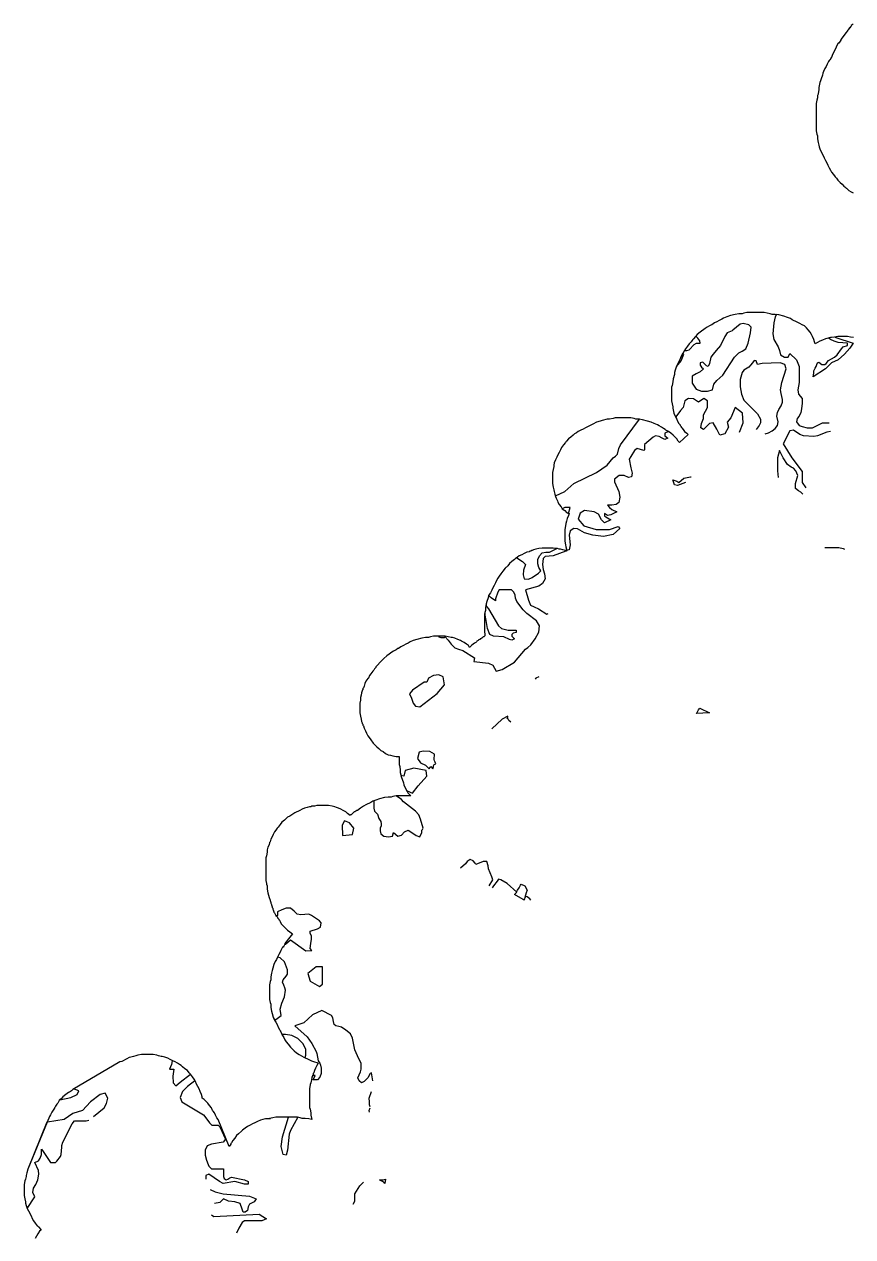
# Model space of a CAD drawing. Header units: metres. Extents: x 0 to 1325, y -1 to 773.
# Drawn here: x 174.79 to 188.3, y 155.89 to 175.66 of the extents above; entities that cross this region are included whole.
import ezdxf

# ---------------------------------------------------------------- set-up
doc = ezdxf.new("R2010")
doc.units = ezdxf.units.M

msp = doc.modelspace()

# ---------------------------------------------------------------- linework, layer by layer
at = {"layer": 'CUT'}
for points in [[(188.3, 175.658), (188.27, 175.638), (188.27, 175.628), (188.26, 175.618), (188.25, 175.598), (188.24, 175.598), (188.22, 175.568), (188.21, 175.558), (188.21, 175.548), (188.18, 175.518), (188.12, 175.438), (188.1, 175.408), (188.1, 175.398), (188.08, 175.368), (188.07, 175.348), (188.06, 175.348), (188.03, 175.298), (188.02, 175.268), (188, 175.228), (187.96, 175.148), (187.95, 175.118), (187.94, 175.108), (187.94, 175.098), (187.92, 175.078), (187.91, 175.068), (187.9, 175.048), (187.89, 175.028), (187.88, 175.008), (187.86, 174.968), (187.84, 174.938), (187.82, 174.888), (187.81, 174.858), (187.8, 174.828), (187.78, 174.768), (187.77, 174.738), (187.76, 174.708), (187.74, 174.628), (187.74, 174.588), (187.73, 174.528), (187.73, 174.518), (187.72, 174.498), (187.72, 174.468), (187.72, 174.458), (187.71, 174.418), (187.7, 174.368), (187.7, 174.328), (187.7, 173.958), (187.7, 173.918), (187.71, 173.868), (187.72, 173.838), (187.72, 173.818), (187.72, 173.788), (187.73, 173.728), (187.74, 173.688), (187.75, 173.658), (187.76, 173.628), (187.77, 173.598), (187.8, 173.538), (187.83, 173.478), (187.85, 173.438), (187.87, 173.398), (187.89, 173.358), (187.91, 173.318), (187.93, 173.278), (187.95, 173.248), (187.98, 173.208), (188.01, 173.168), (188.03, 173.148), (188.05, 173.118), (188.06, 173.108), (188.07, 173.098), (188.09, 173.078), (188.12, 173.048), (188.15, 173.018), (188.18, 172.998), (188.19, 172.988), (188.2, 172.978), (188.23, 172.948), (188.27, 172.928), (188.3, 172.908)], [(188.31, 170.548), (188.26, 170.558), (188.21, 170.568), (188.17, 170.568), (188.09, 170.568), (188.05, 170.568), (188, 170.558), (187.95, 170.548), (187.93, 170.548), (187.85, 170.528), (187.8, 170.508), (187.76, 170.488), (187.72, 170.468), (187.68, 170.448), (187.67, 170.478), (187.66, 170.518), (187.64, 170.568), (187.62, 170.598), (187.6, 170.638), (187.57, 170.678), (187.54, 170.708), (187.51, 170.738), (187.47, 170.758), (187.43, 170.778), (187.39, 170.798), (187.31, 170.838), (187.28, 170.858), (187.23, 170.878), (187.17, 170.898), (187.09, 170.918), (187.03, 170.928), (187, 170.928), (186.98, 170.928), (186.95, 170.938), (186.9, 170.948), (186.85, 170.958), (186.81, 170.958), (186.61, 170.958), (186.57, 170.958), (186.52, 170.948), (186.49, 170.938), (186.47, 170.938), (186.44, 170.938), (186.38, 170.928), (186.3, 170.908), (186.24, 170.888), (186.19, 170.868), (186.16, 170.848), (186.12, 170.828), (186.08, 170.808), (186.04, 170.788), (186, 170.758), (185.99, 170.758), (185.96, 170.738), (185.92, 170.718), (185.89, 170.698), (185.81, 170.638), (185.76, 170.598), (185.73, 170.568), (185.7, 170.528), (185.69, 170.518), (185.67, 170.498), (185.66, 170.478), (185.63, 170.448), (185.6, 170.408), (185.57, 170.368), (185.55, 170.338), (185.53, 170.298), (185.49, 170.218), (185.47, 170.178), (185.45, 170.138), (185.42, 170.078), (185.41, 170.048), (185.4, 170.018), (185.39, 169.978), (185.39, 169.948), (185.37, 169.878), (185.36, 169.828), (185.35, 169.768), (185.34, 169.738), (185.34, 169.698), (185.34, 169.558), (185.34, 169.518), (185.35, 169.468), (185.36, 169.418), (185.36, 169.398), (185.38, 169.318), (185.4, 169.268), (185.42, 169.228), (185.44, 169.188), (185.46, 169.148), (185.48, 169.128), (185.48, 169.118), (185.5, 169.098), (185.5, 169.088), (185.51, 169.078), (185.53, 169.048), (185.55, 169.018), (185.59, 168.988), (185.61, 168.968), (185.47, 168.838), (185.45, 168.858), (185.43, 168.898), (185.4, 168.928), (185.37, 168.958), (185.33, 168.988), (185.29, 169.018), (185.25, 169.038), (185.24, 169.048), (185.21, 169.068), (185.18, 169.088), (185.14, 169.108), (185.11, 169.128), (185.06, 169.148), (185.01, 169.168), (184.95, 169.188), (184.87, 169.208), (184.81, 169.218), (184.78, 169.218), (184.76, 169.218), (184.73, 169.228), (184.68, 169.238), (184.64, 169.238), (184.46, 169.238), (184.42, 169.238), (184.39, 169.228), (184.33, 169.218), (184.29, 169.218), (184.21, 169.198), (184.18, 169.188), (184.12, 169.168), (184.06, 169.138), (183.94, 169.078), (183.9, 169.058), (183.86, 169.038), (183.82, 169.018), (183.79, 168.998), (183.76, 168.978), (183.74, 168.958), (183.7, 168.928), (183.66, 168.898), (183.63, 168.858), (183.62, 168.848), (183.61, 168.838), (183.58, 168.798), (183.55, 168.758), (183.53, 168.718), (183.51, 168.678), (183.49, 168.638), (183.47, 168.598), (183.45, 168.558), (183.43, 168.508), (183.42, 168.468), (183.42, 168.448), (183.41, 168.398), (183.4, 168.348), (183.4, 168.308), (183.4, 168.218), (183.4, 168.168), (183.41, 168.108), (183.42, 168.068), (183.43, 168.038), (183.44, 167.998), (183.45, 167.958), (183.46, 167.928), (183.48, 167.888), (183.49, 167.868), (183.51, 167.828), (183.54, 167.788), (183.56, 167.758), (183.6, 167.728), (183.63, 167.698), (183.67, 167.678), (183.66, 167.648), (183.64, 167.598), (183.63, 167.558), (183.62, 167.518), (183.61, 167.478), (183.6, 167.418), (183.6, 167.368), (183.6, 167.278), (183.6, 167.228), (183.61, 167.168), (183.62, 167.138), (183.63, 167.098), (183.63, 167.078), (183.63, 167.068), (183.61, 167.078), (183.57, 167.088), (183.53, 167.098), (183.51, 167.098), (183.48, 167.108), (183.47, 167.108), (183.44, 167.108), (183.41, 167.118), (183.36, 167.118), (183.27, 167.118), (183.23, 167.118), (183.18, 167.108), (183.13, 167.098), (183.09, 167.088), (183.07, 167.078), (183.06, 167.078), (183.05, 167.068), (183.03, 167.068), (183.02, 167.058), (182.98, 167.048), (182.94, 167.028), (182.9, 167.008), (182.86, 166.988), (182.83, 166.968), (182.8, 166.948), (182.78, 166.928), (182.74, 166.898), (182.7, 166.868), (182.67, 166.828), (182.66, 166.818), (182.65, 166.808), (182.64, 166.798), (182.63, 166.788), (182.59, 166.738), (182.56, 166.698), (182.53, 166.658), (182.51, 166.628), (182.49, 166.588), (182.47, 166.548), (182.45, 166.508), (182.43, 166.468), (182.41, 166.428), (182.39, 166.388), (182.37, 166.358), (182.35, 166.308), (182.33, 166.248), (182.32, 166.208), (182.31, 166.148), (182.31, 166.118), (182.31, 166.098), (182.3, 166.068), (182.29, 166.018), (182.29, 165.978), (182.29, 165.798), (182.29, 165.758), (182.3, 165.708), (182.3, 165.688), (182.28, 165.668), (182.27, 165.668), (182.26, 165.658), (182.25, 165.648), (182.23, 165.638), (182.22, 165.638), (182.22, 165.628), (182.21, 165.628), (182.19, 165.618), (182.19, 165.608), (182.17, 165.598), (182.16, 165.588), (182.15, 165.578), (182.13, 165.568), (182.11, 165.548), (182.08, 165.528), (182.07, 165.518), (182.06, 165.508), (182.05, 165.498), (182.03, 165.528), (182, 165.548), (181.96, 165.578), (181.92, 165.598), (181.9, 165.608), (181.86, 165.628), (181.81, 165.648), (181.77, 165.658), (181.75, 165.658), (181.7, 165.668), (181.65, 165.678), (181.61, 165.678), (181.5, 165.678), (181.46, 165.678), (181.41, 165.668), (181.38, 165.658), (181.36, 165.658), (181.33, 165.658), (181.27, 165.648), (181.19, 165.628), (181.13, 165.608), (181.08, 165.588), (181.05, 165.568), (181.01, 165.548), (180.97, 165.528), (180.93, 165.508), (180.89, 165.478), (180.88, 165.478), (180.85, 165.458), (180.81, 165.438), (180.78, 165.418), (180.74, 165.388), (180.7, 165.358), (180.65, 165.318), (180.59, 165.258), (180.55, 165.208), (180.52, 165.178), (180.52, 165.168), (180.51, 165.158), (180.5, 165.148), (180.49, 165.128), (180.47, 165.108), (180.44, 165.068), (180.42, 165.038), (180.4, 164.998), (180.39, 164.988), (180.36, 164.948), (180.34, 164.908), (180.33, 164.868), (180.32, 164.838), (180.31, 164.828), (180.31, 164.808), (180.3, 164.798), (180.3, 164.788), (180.29, 164.758), (180.28, 164.718), (180.27, 164.678), (180.27, 164.638), (180.26, 164.588), (180.26, 164.548), (180.26, 164.468), (180.26, 164.428), (180.27, 164.378), (180.28, 164.328), (180.29, 164.288), (180.3, 164.268), (180.3, 164.258), (180.31, 164.248), (180.31, 164.228), (180.32, 164.218), (180.33, 164.178), (180.35, 164.138), (180.37, 164.098), (180.39, 164.058), (180.41, 164.028), (180.44, 163.988), (180.48, 163.938), (180.54, 163.878), (180.57, 163.848), (180.6, 163.818), (180.64, 163.798), (180.68, 163.768), (180.72, 163.748), (180.76, 163.738), (180.8, 163.728), (180.85, 163.718), (180.89, 163.718), (180.9, 163.718), (180.9, 163.628), (180.9, 163.588), (180.91, 163.558), (180.92, 163.498), (180.92, 163.458), (180.93, 163.418), (180.94, 163.378), (180.95, 163.348), (180.97, 163.288), (180.98, 163.258), (181, 163.208), (181.02, 163.168), (181.04, 163.128), (181.07, 163.098), (181.09, 163.078), (181.05, 163.078), (180.89, 163.078), (180.85, 163.078), (180.8, 163.068), (180.77, 163.058), (180.75, 163.058), (180.72, 163.058), (180.66, 163.048), (180.58, 163.028), (180.52, 163.008), (180.47, 162.988), (180.44, 162.968), (180.36, 162.928), (180.32, 162.908), (180.27, 162.878), (180.22, 162.838), (180.21, 162.838), (180.18, 162.818), (180.17, 162.818), (180.15, 162.798), (180.14, 162.788), (180.12, 162.768), (180.11, 162.768), (180.1, 162.758), (180.06, 162.788), (180.03, 162.818), (179.99, 162.838), (179.95, 162.858), (179.91, 162.878), (179.88, 162.888), (179.85, 162.898), (179.81, 162.908), (179.75, 162.918), (179.7, 162.918), (179.61, 162.918), (179.56, 162.918), (179.52, 162.908), (179.5, 162.908), (179.48, 162.908), (179.46, 162.898), (179.44, 162.898), (179.4, 162.888), (179.36, 162.878), (179.32, 162.858), (179.28, 162.838), (179.2, 162.798), (179.15, 162.768), (179.12, 162.748), (179.08, 162.728), (179.05, 162.698), (179.04, 162.688), (179.03, 162.678), (178.99, 162.648), (178.96, 162.608), (178.93, 162.568), (178.91, 162.548), (178.89, 162.518), (178.87, 162.488), (178.85, 162.448), (178.83, 162.408), (178.81, 162.368), (178.8, 162.328), (178.79, 162.318), (178.79, 162.298), (178.78, 162.288), (178.78, 162.278), (178.76, 162.238), (178.75, 162.198), (178.75, 162.158), (178.74, 162.098), (178.73, 162.068), (178.73, 162.028), (178.73, 161.738), (178.73, 161.698), (178.74, 161.648), (178.74, 161.638), (178.75, 161.608), (178.75, 161.598), (178.75, 161.558), (178.76, 161.498), (178.77, 161.458), (178.78, 161.418), (178.8, 161.378), (178.8, 161.368), (178.81, 161.338), (178.81, 161.328), (178.82, 161.308), (178.82, 161.298), (178.83, 161.268), (178.83, 161.258), (178.84, 161.248), (178.84, 161.228), (178.85, 161.218), (178.86, 161.188), (178.86, 161.178), (178.87, 161.168), (178.89, 161.128), (178.91, 161.108), (178.92, 161.098), (178.92, 161.088), (178.94, 161.068), (178.94, 161.058), (178.95, 161.048), (178.96, 161.028), (178.98, 160.988), (179.01, 160.958), (179.04, 160.928), (179.05, 160.918), (179.08, 160.888), (179.12, 160.858), (179.16, 160.828), (179.14, 160.798), (179.1, 160.748), (179.09, 160.738), (179.06, 160.698), (179.04, 160.668), (179.04, 160.658), (179.02, 160.628), (179.01, 160.608), (179, 160.608), (178.97, 160.558), (178.96, 160.528), (178.94, 160.488), (178.92, 160.448), (178.9, 160.408), (178.88, 160.378), (178.86, 160.328), (178.84, 160.268), (178.83, 160.228), (178.82, 160.188), (178.81, 160.128), (178.81, 160.098), (178.81, 160.078), (178.8, 160.048), (178.79, 159.998), (178.79, 159.958), (178.79, 159.798), (178.79, 159.758), (178.8, 159.708), (178.81, 159.678), (178.81, 159.658), (178.81, 159.628), (178.82, 159.568), (178.83, 159.528), (178.85, 159.468), (178.87, 159.418), (178.89, 159.388), (178.91, 159.348), (178.93, 159.308), (178.95, 159.268), (178.96, 159.248), (178.97, 159.228), (179, 159.168), (179.02, 159.138), (179.04, 159.098), (179.06, 159.068), (179.09, 159.028), (179.13, 158.978), (179.16, 158.948), (179.19, 158.918), (179.23, 158.888), (179.27, 158.858), (179.31, 158.838), (179.35, 158.818), (179.43, 158.778), (179.47, 158.758), (179.52, 158.738), (179.56, 158.728), (179.58, 158.718), (179.56, 158.678), (179.54, 158.638), (179.52, 158.598), (179.51, 158.558), (179.5, 158.548), (179.5, 158.528), (179.49, 158.518), (179.49, 158.508), (179.48, 158.488), (179.47, 158.448), (179.46, 158.398), (179.45, 158.368), (179.44, 158.298), (179.44, 158.238), (179.44, 158.038), (179.44, 157.998), (179.45, 157.968), (179.46, 157.908), (179.46, 157.868), (179.48, 157.798), (179.43, 157.808), (179.37, 157.818), (179.34, 157.818), (179.32, 157.818), (179.29, 157.828), (179.24, 157.838), (179.2, 157.838), (178.93, 157.838), (178.89, 157.838), (178.84, 157.828), (178.79, 157.818), (178.74, 157.808), (178.72, 157.808), (178.68, 157.798), (178.64, 157.788), (178.59, 157.768), (178.55, 157.748), (178.51, 157.728), (178.47, 157.708), (178.43, 157.688), (178.39, 157.658), (178.35, 157.628), (178.34, 157.618), (178.33, 157.608), (178.28, 157.568), (178.25, 157.538), (178.22, 157.498), (178.19, 157.458), (178.17, 157.418), (178.16, 157.408), (178.16, 157.398), (178.13, 157.358), (177.95, 157.798), (177.93, 157.828), (177.91, 157.868), (177.91, 157.868), (177.89, 157.908), (177.87, 157.938), (177.86, 157.948), (177.84, 157.988), (177.81, 158.028), (177.78, 158.068), (177.75, 158.098), (177.72, 158.128), (177.69, 158.148), (177.69, 158.168), (177.68, 158.208), (177.66, 158.258), (177.64, 158.298), (177.62, 158.338), (177.6, 158.378), (177.58, 158.418), (177.56, 158.458), (177.53, 158.498), (177.5, 158.538), (177.49, 158.548), (177.48, 158.558), (177.45, 158.598), (177.41, 158.628), (177.37, 158.658), (177.35, 158.678), (177.32, 158.698), (177.29, 158.718), (177.25, 158.738), (177.21, 158.758), (177.17, 158.778), (177.13, 158.798), (177.08, 158.818), (177.04, 158.828), (177.02, 158.828), (176.98, 158.838), (176.95, 158.848), (176.89, 158.858), (176.84, 158.858), (176.75, 158.858), (176.7, 158.858), (176.64, 158.848), (176.61, 158.838), (176.57, 158.828), (176.53, 158.818), (176.5, 158.808), (176.46, 158.788), (176.38, 158.748), (176.35, 158.738), (175.58, 158.288), (175.56, 158.268), (175.53, 158.248), (175.51, 158.238), (175.47, 158.208), (175.42, 158.168), (175.39, 158.138), (175.36, 158.108), (175.34, 158.068), (175.32, 158.048), (175.3, 158.018), (175.29, 157.998), (175.27, 157.968), (175.24, 157.918), (175.22, 157.878), (175.2, 157.848), (174.85, 156.988), (174.83, 156.928), (174.82, 156.888), (174.82, 156.868), (174.81, 156.828), (174.8, 156.798), (174.79, 156.738), (174.79, 156.688), (174.79, 156.598), (174.79, 156.558), (174.8, 156.508), (174.81, 156.458), (174.81, 156.438), (174.82, 156.398), (174.84, 156.348), (174.86, 156.308), (174.9, 156.228), (174.92, 156.188), (174.94, 156.148), (174.97, 156.108), (175, 156.068), (175.01, 156.058), (175.02, 156.048), (175.06, 156.008), (175.06, 155.998), (175.04, 155.978), (175.01, 155.938), (174.99, 155.898), (174.97, 155.858)]]:
    msp.add_lwpolyline(points, dxfattribs=at)
for points in [[(185.96, 164.428), (185.74, 164.418), (185.76, 164.438), (185.78, 164.478), (185.8, 164.508), (185.96, 164.428)], [(182.95, 161.418), (182.94, 161.378), (182.92, 161.388), (182.78, 161.468), (182.81, 161.498), (182.83, 161.538), (182.86, 161.578), (182.88, 161.618), (182.89, 161.638), (182.95, 161.608), (182.99, 161.538), (182.97, 161.498), (182.96, 161.458), (182.95, 161.418)], [(180.58, 156.818), (180.6, 156.818), (180.64, 156.818), (180.68, 156.828), (180.67, 156.758), (180.65, 156.778), (180.61, 156.798), (180.58, 156.818)]]:
    msp.add_lwpolyline(points, close=True, dxfattribs=at)
at = {"layer": 'SCORE'}
for points in [[(187.66, 169.968), (187.66, 170.008), (187.68, 170.048), (187.7, 170.078), (187.71, 170.108), (187.72, 170.138), (187.74, 170.148), (187.79, 170.108), (187.81, 170.108), (187.84, 170.108), (187.86, 170.128), (187.9, 170.178), (188, 170.228), (188.04, 170.268), (188.11, 170.368), (188.14, 170.398), (188.21, 170.418), (188.21, 170.458), (188.06, 170.468), (187.99, 170.488), (187.93, 170.518), (187.9, 170.538), (187.85, 170.528), (187.8, 170.508), (187.76, 170.488), (187.72, 170.468), (187.68, 170.448), (187.67, 170.478), (187.66, 170.518), (187.64, 170.568), (187.62, 170.598), (187.6, 170.638), (187.57, 170.678), (187.54, 170.708), (187.51, 170.738), (187.47, 170.758), (187.43, 170.778), (187.39, 170.798), (187.31, 170.838), (187.28, 170.858), (187.23, 170.878), (187.17, 170.898), (187.09, 170.918), (187.05, 170.928), (187.03, 170.888), (187.01, 170.788), (186.99, 170.608), (187.01, 170.518), (187.08, 170.398), (187.1, 170.338), (187.12, 170.268), (187.18, 170.228), (187.24, 170.228), (187.27, 170.288), (187.38, 170.188), (187.42, 170.078), (187.42, 169.958), (187.42, 169.818), (187.4, 169.698), (187.41, 169.628), (187.47, 169.558), (187.47, 169.478), (187.46, 169.388), (187.45, 169.328), (187.42, 169.268), (187.39, 169.228), (187.38, 169.178), (187.42, 169.118), (187.47, 169.098), (187.55, 169.078), (187.64, 169.078), (187.8, 169.158), (187.91, 169.158)], [(186.07, 170.338), (186.02, 170.278), (185.98, 170.228), (185.96, 170.128), (185.94, 170.078), (185.91, 170.088), (185.85, 170.148), (185.81, 170.138), (185.81, 170.098), (185.83, 170.068), (185.86, 170.038), (185.81, 169.988), (185.74, 169.958), (185.68, 169.918), (185.68, 169.808), (185.74, 169.708), (185.83, 169.678), (185.93, 169.678), (186.01, 169.698), (186.03, 169.788), (186.08, 169.848), (186.18, 169.938), (186.37, 170.228), (186.44, 170.298), (186.49, 170.328), (186.55, 170.368), (186.59, 170.458), (186.63, 170.628), (186.64, 170.718), (186.6, 170.758), (186.51, 170.778), (186.46, 170.768), (186.34, 170.668), (186.33, 170.658), (186.25, 170.628), (186.21, 170.568), (186.14, 170.418), (186.07, 170.338)], [(185.66, 170.478), (185.63, 170.448), (185.6, 170.408), (185.57, 170.368), (185.55, 170.338), (185.59, 170.338), (185.63, 170.348), (185.71, 170.438), (185.75, 170.458), (185.81, 170.458), (185.8, 170.498), (185.77, 170.538), (185.74, 170.568), (185.73, 170.568), (185.7, 170.528), (185.69, 170.518), (185.67, 170.498), (185.66, 170.478)], [(188.31, 170.548), (188.26, 170.558), (188.21, 170.568), (188.17, 170.568), (188.09, 170.568), (188.05, 170.568), (188.01, 170.558), (188.02, 170.548), (188.3, 170.458), (188.25, 170.378), (188.16, 170.278), (188.06, 170.188), (187.95, 170.138), (187.85, 170.038), (187.65, 169.908), (187.66, 169.968)], [(185.52, 170.288), (185.49, 170.218), (185.47, 170.178), (185.45, 170.138), (185.42, 170.078), (185.5, 170.168), (185.54, 170.278), (185.52, 170.288)], [(186.87, 168.978), (186.92, 168.998), (186.98, 169.028), (187.03, 169.068), (187.07, 169.118), (187.08, 169.178), (187.06, 169.268), (187.07, 169.328), (187.09, 169.378), (187.13, 169.438), (187.15, 169.498), (187.15, 169.538), (187.13, 169.638), (187.12, 169.698), (187.14, 169.818), (187.21, 170.038), (187.19, 170.108), (187.11, 170.138), (186.82, 170.128), (186.74, 170.108), (186.72, 170.168), (186.69, 170.178), (186.66, 170.138), (186.63, 170.098), (186.6, 170.068), (186.52, 170.018), (186.49, 169.978), (186.46, 169.868), (186.46, 169.748), (186.48, 169.628), (186.52, 169.528), (186.74, 169.308), (186.79, 169.218), (186.79, 169.158), (186.77, 169.118)], [(186.45, 169.008), (186.51, 169.158), (186.5, 169.318), (186.38, 169.408), (186.31, 169.238), (186.25, 169.168), (186.27, 169.088), (186.21, 168.978), (186.13, 168.958), (186.08, 169.058), (186.02, 169.158), (185.96, 169.148), (185.86, 169.048), (185.82, 169.078), (185.83, 169.148), (185.86, 169.228), (185.86, 169.288), (185.93, 169.408), (185.93, 169.518), (185.87, 169.558), (185.78, 169.498), (185.7, 169.548), (185.62, 169.558), (185.56, 169.518), (185.53, 169.408), (185.49, 169.358), (185.41, 169.258), (185.42, 169.228), (185.44, 169.188), (185.46, 169.148), (185.48, 169.128), (185.48, 169.118), (185.5, 169.098), (185.5, 169.088), (185.51, 169.078), (185.53, 169.048), (185.55, 169.018), (185.59, 168.988), (185.61, 168.968), (185.47, 168.838), (185.45, 168.858), (185.43, 168.898), (185.4, 168.928), (185.37, 168.958), (185.33, 168.988), (185.29, 169.018), (185.23, 168.988), (185.23, 168.948), (185.28, 168.908), (185.23, 168.888), (185.19, 168.908), (185.14, 168.938), (185.08, 168.948), (185.04, 168.928), (184.9, 168.808), (184.9, 168.788), (184.9, 168.748), (184.9, 168.718), (184.89, 168.708), (184.78, 168.738), (184.74, 168.708), (184.68, 168.608), (184.65, 168.568), (184.68, 168.428), (184.7, 168.338), (184.69, 168.278), (184.64, 168.268), (184.57, 168.298), (184.49, 168.298), (184.41, 168.238), (184.41, 168.198), (184.48, 168.038), (184.5, 167.948), (184.48, 167.858), (184.44, 167.828), (184.37, 167.818), (184.3, 167.818), (184.33, 167.778), (184.37, 167.748), (184.45, 167.708), (184.35, 167.658), (184.3, 167.648), (184.25, 167.678), (184.25, 167.638), (184.27, 167.628), (184.35, 167.578), (184.25, 167.528), (184.2, 167.578), (184.15, 167.668), (184.08, 167.708), (183.92, 167.728), (183.85, 167.688), (183.82, 167.588), (183.91, 167.478), (184.11, 167.418), (184.33, 167.418), (184.47, 167.468), (184.5, 167.438), (184.39, 167.338), (184.23, 167.308), (184.06, 167.328), (183.92, 167.368), (183.81, 167.428), (183.75, 167.438), (183.69, 167.398), (183.67, 167.328), (183.69, 167.168), (183.67, 167.088), (183.63, 167.078), (183.63, 167.068), (183.62, 167.068), (183.41, 166.988), (183.28, 166.978), (183.25, 166.948), (183.24, 166.848), (183.25, 166.768), (183.27, 166.698), (183.28, 166.618), (183.24, 166.538), (183.18, 166.498), (182.96, 166.438), (183.01, 166.268), (183.04, 166.188), (183.1, 166.158), (183.17, 166.128), (183.31, 166.038), (183.33, 166.048)], [(184.48, 168.738), (184.51, 168.798), (184.82, 169.218), (184.81, 169.218), (184.78, 169.218), (184.76, 169.218), (184.73, 169.228), (184.68, 169.238), (184.64, 169.238), (184.46, 169.238), (184.42, 169.238), (184.39, 169.228), (184.33, 169.218), (184.29, 169.218), (184.21, 169.198), (184.18, 169.188), (184.12, 169.168), (184.06, 169.138), (183.94, 169.078), (183.9, 169.058), (183.86, 169.038), (183.82, 169.018), (183.79, 168.998), (183.76, 168.978), (183.74, 168.958), (183.7, 168.928), (183.66, 168.898), (183.63, 168.858), (183.62, 168.848), (183.61, 168.838), (183.58, 168.798), (183.55, 168.758), (183.53, 168.718), (183.51, 168.678), (183.49, 168.638), (183.47, 168.598), (183.45, 168.558), (183.43, 168.508), (183.42, 168.468), (183.42, 168.448), (183.41, 168.398), (183.4, 168.348), (183.4, 168.308), (183.4, 168.218), (183.4, 168.168), (183.41, 168.108), (183.42, 168.068), (183.43, 168.038), (183.44, 167.998), (183.45, 167.968), (183.6, 168.038), (183.75, 168.168), (184.12, 168.348), (184.29, 168.468), (184.39, 168.588), (184.43, 168.618), (184.46, 168.648), (184.48, 168.738)], [(186.77, 169.118), (186.72, 169.048)], [(187.66, 168.938), (187.49, 168.948), (187.43, 168.968), (187.33, 169.038), (187.27, 169.028), (187.16, 168.818), (187.3, 168.588), (187.47, 168.368), (187.47, 168.188), (187.53, 168.098)], [(187.93, 169.018), (187.87, 169.008), (187.72, 168.948), (187.66, 168.938)], [(187.48, 167.998), (187.45, 168.028), (187.41, 168.048), (187.36, 168.088), (187.36, 168.168), (187.4, 168.298), (187.37, 168.378), (187.33, 168.418), (187.29, 168.438), (187.23, 168.478), (187.16, 168.588), (187.1, 168.708), (187.07, 168.588), (187.07, 168.378), (187.08, 168.268)], [(185.57, 168.188), (185.44, 168.138), (185.39, 168.148), (185.36, 168.228), (185.43, 168.208), (185.46, 168.188), (185.54, 168.258), (185.65, 168.278), (185.66, 168.278)], [(183.56, 167.758), (183.6, 167.728), (183.63, 167.698), (183.66, 167.678), (183.69, 167.778), (183.6, 167.778), (183.56, 167.758)], [(183.18, 166.798), (183.16, 166.858), (183.16, 166.928), (183.19, 166.988), (183.23, 167.038), (183.29, 167.048), (183.35, 167.048), (183.47, 167.108), (183.44, 167.108), (183.41, 167.118), (183.36, 167.118), (183.27, 167.118), (183.23, 167.118), (183.18, 167.108), (183.13, 167.098), (183.09, 167.088), (183.07, 167.078), (183.06, 167.078), (183.05, 167.068), (183.03, 167.068), (183.02, 167.058), (182.98, 167.048), (182.94, 167.028), (182.9, 167.008), (182.86, 166.988), (182.83, 166.968), (182.82, 166.958), (182.91, 166.898), (182.96, 166.848), (182.93, 166.758), (182.92, 166.678), (182.94, 166.618), (183.01, 166.608), (183.07, 166.638), (183.17, 166.708), (183.21, 166.748), (183.18, 166.798)], [(187.84, 167.128), (188.07, 167.128), (188.14, 167.108), (188.16, 167.098)], [(182.27, 165.668), (182.26, 165.658), (182.25, 165.648), (182.23, 165.638), (182.22, 165.638), (182.22, 165.628), (182.21, 165.628), (182.19, 165.618), (182.19, 165.608), (182.17, 165.598), (182.16, 165.588), (182.15, 165.578), (182.13, 165.568), (182.11, 165.548), (182.08, 165.528), (182.07, 165.518), (182.06, 165.508), (182.05, 165.498), (182.03, 165.528), (182, 165.548), (181.96, 165.578), (181.92, 165.598), (181.9, 165.608), (181.86, 165.628), (181.81, 165.648), (181.77, 165.658), (181.75, 165.658), (181.7, 165.668), (181.65, 165.678), (181.61, 165.678), (181.54, 165.678), (181.55, 165.668), (181.58, 165.658), (181.61, 165.658), (181.64, 165.658), (181.65, 165.668), (181.7, 165.618), (181.75, 165.548), (181.81, 165.488), (181.87, 165.468), (181.94, 165.448), (182.13, 165.328), (182.12, 165.268), (182.36, 165.238), (182.43, 165.208), (182.48, 165.108), (182.58, 165.138), (182.78, 165.258), (182.96, 165.468), (183, 165.498), (183.05, 165.538), (183.12, 165.638), (183.18, 165.748), (183.19, 165.848), (183.14, 165.928), (182.98, 166.048), (182.92, 166.108), (182.82, 166.248), (182.8, 166.298), (182.79, 166.348), (182.77, 166.398), (182.73, 166.438), (182.7, 166.438), (182.57, 166.438), (182.53, 166.438), (182.51, 166.398), (182.47, 166.288), (182.47, 166.258), (182.4, 166.308), (182.36, 166.348), (182.35, 166.308), (182.33, 166.248), (182.32, 166.208), (182.32, 166.178), (182.33, 166.158), (182.36, 166.128), (182.52, 165.848), (182.57, 165.808), (182.68, 165.778), (182.81, 165.778), (182.81, 165.738), (182.76, 165.728), (182.74, 165.708), (182.74, 165.678), (182.78, 165.638), (182.74, 165.618), (182.7, 165.628), (182.61, 165.668), (182.44, 165.678), (182.38, 165.708), (182.34, 165.808), (182.32, 165.938), (182.3, 166.048), (182.29, 166.018), (182.29, 165.978), (182.29, 165.798), (182.29, 165.758), (182.3, 165.708), (182.3, 165.688), (182.28, 165.668), (182.27, 165.668)], [(181.24, 164.528), (181.52, 164.748), (181.64, 164.888), (181.62, 165.018), (181.55, 165.048), (181.46, 165.038), (181.38, 164.998), (181.35, 164.928), (181.31, 164.928), (181.12, 164.798), (181.07, 164.738), (181.1, 164.668), (181.13, 164.588), (181.17, 164.538), (181.24, 164.528)], [(183.18, 165.018), (183.13, 164.998), (183.12, 164.978)], [(182.67, 164.378), (182.58, 164.328), (182.41, 164.168)], [(182.72, 164.278), (182.69, 164.308), (182.68, 164.328), (182.66, 164.338), (182.67, 164.358), (182.67, 164.368)], [(181.5, 163.598), (181.49, 163.628), (181.48, 163.648), (181.47, 163.668), (181.48, 163.758), (181.4, 163.798), (181.29, 163.808), (181.23, 163.788), (181.2, 163.688), (181.25, 163.618), (181.33, 163.578), (181.39, 163.518), (181.42, 163.558), (181.45, 163.518), (181.46, 163.548), (181.46, 163.568), (181.47, 163.588), (181.5, 163.598)], [(180.97, 163.288), (180.98, 163.258), (181, 163.208), (181.02, 163.168), (181.02, 163.158), (181.03, 163.158), (181.12, 163.118), (181.21, 163.238), (181.35, 163.398), (181.34, 163.488), (181.14, 163.528), (181, 163.488), (180.98, 163.398), (180.93, 163.408), (180.94, 163.378), (180.95, 163.348), (180.97, 163.288)], [(180.66, 163.048), (180.58, 163.028), (180.52, 163.008), (180.49, 162.998), (180.49, 162.878), (180.5, 162.828), (180.55, 162.778), (180.57, 162.708), (180.6, 162.658), (180.61, 162.618), (180.61, 162.588), (180.59, 162.548), (180.59, 162.508), (180.6, 162.458), (180.65, 162.418), (180.73, 162.408), (180.79, 162.418), (180.81, 162.478), (180.88, 162.418), (180.94, 162.438), (180.99, 162.488), (181.05, 162.518), (181.11, 162.478), (181.18, 162.428), (181.24, 162.408), (181.27, 162.478), (181.27, 162.518), (181.28, 162.528), (181.29, 162.548), (181.25, 162.698), (181.22, 162.768), (181.17, 162.828), (180.97, 162.978), (180.94, 163.018), (180.85, 163.078), (180.8, 163.068), (180.77, 163.058), (180.75, 163.058), (180.72, 163.058), (180.66, 163.048)], [(180.01, 162.668), (179.97, 162.598), (179.98, 162.428), (180.14, 162.448), (180.16, 162.548), (180.09, 162.638), (180.01, 162.668)], [(182.43, 161.708), (182.41, 161.758), (182.36, 161.888), (182.35, 161.938), (182.33, 162.008), (182.27, 162.008), (182.15, 161.958), (182.14, 161.978), (182.11, 162.018), (182.06, 162.038), (182.01, 162.008), (181.98, 161.968), (181.9, 161.898)], [(182.37, 161.608), (182.43, 161.708)], [(183.05, 161.378), (183.03, 161.398), (182.99, 161.428), (182.96, 161.438), (182.95, 161.418), (182.94, 161.378), (182.92, 161.388), (182.78, 161.468), (182.81, 161.498), (182.82, 161.508), (182.66, 161.648), (182.56, 161.708), (182.52, 161.718), (182.5, 161.688), (182.44, 161.608), (182.42, 161.578)], [(179.06, 161.248), (178.99, 161.218), (178.92, 161.188), (178.92, 161.128), (178.9, 161.118), (178.91, 161.108), (178.92, 161.098), (178.92, 161.088), (178.94, 161.068), (178.94, 161.058), (178.95, 161.048), (178.96, 161.028), (178.98, 160.988), (179.01, 160.958), (179.04, 160.928), (179.05, 160.918), (179.08, 160.888), (179.12, 160.858), (179.16, 160.828), (179.14, 160.798), (179.1, 160.748), (179.09, 160.738), (179.06, 160.698), (179.04, 160.668), (179.04, 160.658), (179.05, 160.658), (179.13, 160.728), (179.38, 160.548), (179.48, 160.558), (179.45, 160.588), (179.46, 160.668), (179.47, 160.738), (179.47, 160.788), (179.45, 160.838), (179.45, 160.868), (179.57, 160.908), (179.62, 160.938), (179.63, 161.008), (179.6, 161.038), (179.47, 161.128), (179.43, 161.148), (179.3, 161.138), (179.24, 161.148), (179.19, 161.198), (179.13, 161.248), (179.06, 161.248)], [(179, 160.038), (179.01, 160.078), (179.06, 160.138), (179.08, 160.168), (179.08, 160.238), (179.03, 160.368), (178.96, 160.438), (178.92, 160.448), (178.9, 160.408), (178.88, 160.378), (178.86, 160.328), (178.84, 160.268), (178.83, 160.228), (178.82, 160.188), (178.81, 160.128), (178.81, 160.098), (178.81, 160.078), (178.8, 160.048), (178.79, 159.998), (178.79, 159.958), (178.79, 159.798), (178.79, 159.758), (178.8, 159.708), (178.81, 159.678), (178.81, 159.658), (178.81, 159.628), (178.82, 159.568), (178.83, 159.528), (178.85, 159.468), (178.87, 159.428), (178.89, 159.428), (178.98, 159.498), (178.96, 159.598), (178.99, 159.698), (179.03, 159.798), (179.05, 159.908), (179.04, 159.948), (179.02, 159.988), (179, 160.038)], [(179.41, 160.178), (179.45, 160.058), (179.6, 159.968), (179.65, 160.008), (179.65, 160.148), (179.65, 160.288), (179.55, 160.288), (179.41, 160.178)], [(180.47, 158.428), (180.46, 158.498), (180.45, 158.558), (180.43, 158.548), (180.39, 158.478), (180.33, 158.418), (180.29, 158.398), (180.25, 158.428), (180.23, 158.478), (180.25, 158.528), (180.27, 158.578), (180.28, 158.618), (180.28, 158.718), (180.25, 158.778), (180.22, 158.838), (180.18, 158.938), (180.14, 159.128), (180.11, 159.198), (180.03, 159.258), (179.96, 159.308), (179.92, 159.318), (179.87, 159.328), (179.84, 159.348), (179.83, 159.398), (179.82, 159.458), (179.8, 159.498), (179.64, 159.578), (179.49, 159.508), (179.35, 159.378), (179.2, 159.328), (179.4, 159.148), (179.48, 159.038), (179.55, 158.908), (179.56, 158.878), (179.58, 158.758), (179.59, 158.738), (179.61, 158.718), (179.62, 158.688), (179.63, 158.638), (179.63, 158.548), (179.61, 158.488), (179.57, 158.448), (179.5, 158.448), (179.53, 158.518), (179.49, 158.518), (179.49, 158.508), (179.48, 158.488), (179.47, 158.448), (179.46, 158.398), (179.45, 158.368), (179.44, 158.298), (179.44, 158.238), (179.44, 158.038), (179.44, 157.998), (179.45, 157.968), (179.46, 157.908), (179.46, 157.868), (179.48, 157.798), (179.43, 157.808), (179.37, 157.818), (179.34, 157.818), (179.32, 157.818), (179.29, 157.828), (179.25, 157.838), (179.13, 157.618), (179.11, 157.558), (179.08, 157.298), (179.06, 157.218), (179.01, 157.228), (178.98, 157.358), (179, 157.518), (179.1, 157.838), (178.93, 157.838), (178.89, 157.838), (178.84, 157.828), (178.79, 157.818), (178.8, 157.808), (178.74, 157.808), (178.72, 157.808), (178.68, 157.798), (178.64, 157.788), (178.59, 157.768), (178.55, 157.748), (178.51, 157.728), (178.47, 157.708), (178.43, 157.688), (178.39, 157.658), (178.35, 157.628), (178.34, 157.618), (178.33, 157.608), (178.28, 157.568), (178.25, 157.538), (178.22, 157.498), (178.19, 157.458), (178.17, 157.418), (178.16, 157.408), (178.16, 157.398), (178.13, 157.358), (177.95, 157.798), (177.93, 157.828), (177.91, 157.868), (177.89, 157.908), (177.87, 157.938), (177.86, 157.948), (177.84, 157.988), (177.81, 158.028), (177.78, 158.068), (177.75, 158.098), (177.72, 158.128), (177.69, 158.148), (177.69, 158.168), (177.68, 158.208), (177.66, 158.258), (177.64, 158.298), (177.62, 158.338), (177.6, 158.378), (177.58, 158.418), (177.57, 158.428), (177.45, 158.338), (177.37, 158.258), (177.33, 158.158), (177.36, 158.088), (177.71, 157.878), (177.75, 157.828), (177.81, 157.748), (177.85, 157.708), (177.89, 157.708), (177.95, 157.708), (177.98, 157.678), (178.07, 157.478), (178.03, 157.428), (177.84, 157.398), (177.77, 157.368), (177.74, 157.298), (177.74, 157.218), (177.76, 157.138), (177.79, 157.068), (177.8, 157.038), (177.82, 157.018), (177.84, 156.998), (177.88, 156.998), (178.01, 156.998), (178.04, 156.998), (178.04, 156.968), (178.04, 156.868), (178.05, 156.838), (178.08, 156.818), (178.11, 156.828), (178.14, 156.848), (178.17, 156.858), (178.38, 156.818), (178.44, 156.788), (178.44, 156.748), (178.38, 156.748), (178.22, 156.788), (178.03, 156.758), (177.97, 156.788), (177.8, 156.908), (177.75, 156.888), (177.75, 156.828)], [(179.02, 159.138), (179.04, 159.098), (179.06, 159.068), (179.09, 159.028), (179.13, 158.978), (179.16, 158.948), (179.19, 158.918), (179.23, 158.888), (179.27, 158.858), (179.31, 158.838), (179.35, 158.818), (179.37, 158.808), (179.38, 158.848), (179.38, 158.948), (179.33, 159.038), (179.25, 159.118), (179.15, 159.168), (179.05, 159.188), (178.99, 159.188), (179, 159.168), (179.02, 159.138)], [(177.5, 158.538), (177.49, 158.548), (177.48, 158.558), (177.45, 158.598), (177.41, 158.628), (177.37, 158.658), (177.35, 158.678), (177.32, 158.698), (177.29, 158.718), (177.25, 158.738), (177.21, 158.758), (177.2, 158.758), (177.19, 158.698), (177.16, 158.618), (177.22, 158.618), (177.23, 158.618), (177.21, 158.508), (177.22, 158.398), (177.26, 158.348), (177.33, 158.408), (177.5, 158.538)], [(175.92, 157.848), (176.09, 157.988), (176.13, 158.058), (176.15, 158.148), (176.11, 158.228), (176.03, 158.208), (175.87, 158.088), (175.74, 157.948), (175.58, 157.898), (175.44, 157.798), (175.17, 157.758), (175.16, 157.758), (174.85, 156.988), (174.83, 156.928), (174.82, 156.888), (174.82, 156.868), (174.81, 156.828), (174.8, 156.798), (174.79, 156.738), (174.79, 156.688), (174.79, 156.598), (174.79, 156.558), (174.8, 156.508), (174.81, 156.458), (174.81, 156.438), (174.82, 156.398), (174.84, 156.348), (174.96, 156.538), (174.93, 156.608), (174.94, 156.678), (174.98, 156.738), (175.01, 156.818), (175.03, 156.908), (175.02, 156.968), (174.96, 157.098), (175.02, 157.128)], [(175.47, 158.208), (175.42, 158.168), (175.39, 158.138), (175.37, 158.118), (175.55, 158.158), (175.65, 158.208), (175.68, 158.268), (175.59, 158.298), (175.58, 158.288), (175.56, 158.268), (175.53, 158.248), (175.51, 158.238), (175.47, 158.208)], [(180.41, 158.148), (180.45, 158.258)], [(180.43, 158.008), (180.42, 158.038), (180.42, 158.088), (180.41, 158.148)], [(180.42, 157.918), (180.41, 157.948), (180.43, 157.988)], [(175.02, 157.128), (175.05, 157.168), (175.07, 157.228), (175.07, 157.318), (175.1, 157.278), (175.22, 157.098), (175.3, 157.098), (175.32, 157.118), (175.38, 157.198), (175.39, 157.228), (175.4, 157.348), (175.4, 157.378), (175.42, 157.428), (175.57, 157.728), (175.61, 157.778), (175.8, 157.778), (175.84, 157.788)], [(180.15, 156.418), (180.18, 156.468), (180.18, 156.588), (180.26, 156.718), (180.32, 156.778)], [(177.82, 156.658), (177.9, 156.618), (178.03, 156.588), (178.46, 156.548), (178.57, 156.508), (178.54, 156.458), (178.46, 156.418), (178.44, 156.378), (178.43, 156.318), (178.39, 156.288), (178.36, 156.288), (178.34, 156.338), (178.31, 156.428), (178.22, 156.458), (178.12, 156.468), (178.04, 156.508), (177.98, 156.448), (177.89, 156.428)], [(177.84, 156.248), (177.88, 156.218), (178.62, 156.258), (178.74, 156.178), (178.66, 156.148), (178.38, 156.148), (178.34, 156.118), (178.29, 156.028), (178.25, 155.948)]]:
    msp.add_lwpolyline(points, dxfattribs=at)

doc.saveas('drawing.dxf')
